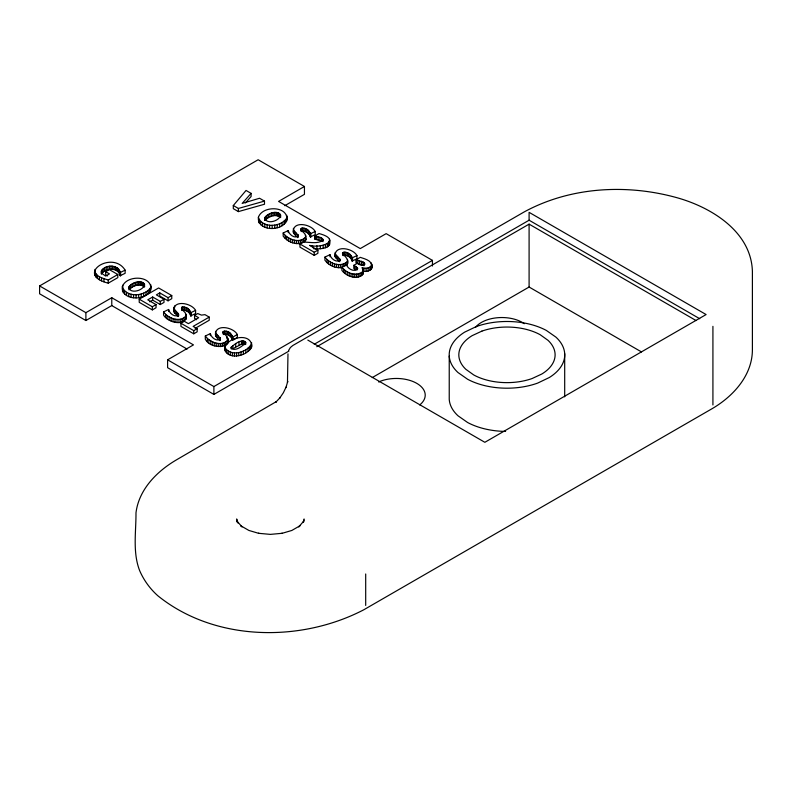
<?xml version="1.0" encoding="UTF-8"?>
<svg xmlns="http://www.w3.org/2000/svg" width="792" height="792" viewBox="0 0 792 792"><rect width="100%" height="100%" fill="white"/><g stroke="black" fill="none" stroke-linecap="round" stroke-linejoin="round"><path stroke-width="1.19" d="M245.698 342.342L245.688 342.857C242.411 345.975 235.412 352.044 230.987 348.054L230.997 347.53C234.284 344.401 241.263 338.332 245.698 342.342L245.698 344.431M144.669 284.585C143.441 290.446 130.71 294.406 128.621 287.565C130.878 282.091 144.57 278.289 144.669 286.684M280.714 215.167C279.497 221.017 266.765 224.977 264.667 218.137C266.934 212.662 280.625 208.86 280.714 217.255M356.083 259.736L364.072 262.538L364.072 265.686L356.083 262.885L356.083 259.736L360.251 257.341C364.34 258.786 370.438 260.004 371.834 264.766C370.557 268.547 365.201 268.745 361.954 267.736C362.637 268.547 364.152 270.854 362.32 272.022C355.766 276.646 346.49 273.052 341.906 267.28L346.589 265.112C348.143 269.052 354.499 272.517 357.727 268.686L357.39 267.716L353.796 265.33L353.796 268.468L356.143 269.854L356.143 266.716M341.906 267.28L341.906 270.418C346.163 276.467 359.083 281.031 363.251 273.181M314.78 235.996L319.018 233.551C341.768 239.55 322.641 248.906 309.672 245.381L317.899 250.133L317.899 253.272L314.236 255.39L299.96 247.154L299.96 244.005L303.138 242.174C309.474 241.847 317.117 244.332 322.73 240.431L323.007 239.58L321.473 237.857L314.78 235.996L314.78 239.144L321.473 240.996L321.473 237.857M313.642 248.738C318.206 249.252 332.541 248.945 328.819 241.392M224.918 347.45C227.74 337.085 251.292 332.195 251.747 346.114C248.856 356.459 225.433 361.35 224.918 347.45C230.749 357.41 248.252 352.361 251.747 342.976M224.918 350.589L225.017 346.203M190.733 315.86C192.09 310.83 186.556 305.781 181.764 307.286L181.764 310.424C185.457 309.217 189.882 312.177 190.733 315.86L195.594 313.543L195.594 310.405C191.416 302.653 171.894 299.317 173.903 311.84L178.061 316.553L178.061 313.414L173.903 308.702M173.903 311.84L173.814 310.395M237.343 334.501L232.907 337.065L232.907 340.213L237.343 337.649L237.343 334.501C233.165 326.75 213.642 323.423 215.652 335.947L218.186 339.154L218.186 336.006L215.652 332.798M215.652 335.947L215.563 334.501M310.345 236.937C311.711 231.917 306.167 226.868 301.386 228.363L301.386 231.511C305.068 230.294 309.494 233.264 310.345 236.937L315.216 234.63L315.216 231.482C311.028 223.73 291.505 220.404 293.525 232.927L296.06 236.135L296.06 232.987L293.525 229.779M293.525 232.927L293.426 231.482M352.093 261.043C353.46 256.024 347.926 250.975 343.134 252.47L343.134 255.618C346.817 254.4 351.252 257.36 352.093 261.043L356.964 258.737L356.964 255.588C352.777 247.837 333.264 244.51 335.273 257.034L339.431 261.746M335.273 257.034L335.184 255.588M303.663 521.997L304.078 518.948M107.564 275.923L105.673 274.844L105.673 271.696L109.316 269.597L117.81 274.497L117.81 277.645L108.247 283.16C74.161 274.606 112.533 249.539 125.136 270.171L125.136 273.319L120.136 275.695C118.523 267.211 105.484 267.577 101.475 273.943L101.475 270.795C105.999 263.102 122.225 265.023 120.136 275.695M94.733 274.052L95 272.527M101.307 273.864L101.475 270.795M223.522 334.531C227.205 333.313 231.63 336.283 232.482 339.956C234.046 334.907 227.512 329.046 222.988 331.848L222.869 332.373C239.887 347.084 211.563 351.757 205.306 339.154L205.306 336.006L210.375 333.6C211.118 337.57 216.652 341.827 220.423 339.243L220.285 338.105L218.186 336.006M301.386 228.363L301.089 230.036L304.801 233.779L305.851 236.64C300.277 244.164 287.783 239.63 283.18 232.987L288.238 230.581C288.991 234.551 294.525 238.808 298.287 236.224L298.148 235.085L296.06 232.987M343.134 252.47L342.481 253.46C345.302 256.578 349.876 260.499 346.906 265.142L347.599 260.746M150.549 290.803C154.133 275.21 126.393 274.319 122.334 286.744C120.928 302.435 151.975 301.079 150.925 286.169M286.605 221.374C290.189 205.781 262.449 204.9 258.39 217.315C256.984 233.006 288.031 231.65 286.981 216.741M363.954 268.211L363.954 271.359C367.914 272.052 373.507 269.726 371.834 264.766M178.061 313.414L178.675 315.137C174.903 317.721 169.369 313.464 168.617 309.494L163.558 311.909C168.171 318.542 180.655 323.077 186.229 315.562L185.189 312.692L181.477 308.959L181.764 307.286M163.558 311.909L163.558 315.048C167.429 322.473 186.169 327.254 186.229 315.562M205.306 336.006C209.92 342.649 222.413 347.183 227.977 339.659M303.574 239.095L303.574 242.233L305.851 239.788L305.712 235.283M303.158 521.987L303.98 519.988M288.625 350.43L290.387 347.52L292.793 345.52L524.235 211.9C570.616 186.684 627.205 183.734 677.516 197.861C711.681 207.544 751.172 231.739 752.4 271.31L752.4 349.925C752.261 376.071 732.422 397.178 710.889 409.385L363.736 609.81C300.366 642.728 214.632 641.609 157.846 595.772C150.035 588.812 143.758 580.18 139.62 570.557C132.541 552.212 136.105 531.976 135.986 512.84C138.897 489.169 157.311 470.913 177.091 459.489L276.418 401.554L275.695 402.296L280.18 397.574L279.814 397.96L283.338 392.792L286.051 387.149L285.902 387.664L287.753 381.417L287.466 382.407L287.981 353.856M122.334 286.744C126.096 297.901 144.698 296.683 150.549 287.664M258.39 217.315C262.142 228.472 280.744 227.264 286.605 218.236M303.653 521.265L298.683 526.898L299.93 525.789L291.842 530.452L281.665 533.452L282.279 533.293L270.379 534.382L258.469 533.293L259.083 533.452L248.906 530.452L240.817 525.789L242.065 526.898L237.095 521.265L238.016 522.987L236.768 519.988L237.085 521.997L236.679 518.948L236.679 521.374M144.372 283.892L144.372 287.041C140.016 282.714 132.403 285.823 128.967 289.872L128.967 286.734M280.427 214.464L280.427 217.612C276.071 213.295 268.458 216.404 265.013 220.443L265.013 217.305M251.104 193.377L242.174 203.415L259.558 198.257L264.488 201.099L264.488 204.247L238.392 211.603L233.303 208.662L233.303 205.524L246.045 190.456L251.104 193.377L251.104 196.515L245.421 202.91M335.273 253.885L339.897 259.182L340.045 260.33C336.273 262.914 330.739 258.657 329.987 254.687L324.928 257.093C329.62 263.518 340.134 267.518 346.906 262.003M244.857 341.431L244.857 344.579L241.402 344.263L232.848 348.688L232.848 345.54M187.1 349.074L111.771 305.583L85.892 320.522L39.6 293.792L39.6 285.932L258.152 159.746L304.445 186.476L304.445 194.337L284.783 205.692M94.733 270.913C95.961 276.893 103.326 278.358 108.247 280.012L117.81 274.497M120.136 272.547L125.136 270.171M39.6 285.932L85.892 312.662L111.771 297.723L193.466 344.886L167.597 359.825L167.597 367.686L213.889 394.416L288.882 351.123M304.445 186.476L278.576 201.415L360.271 248.589L386.149 233.65L432.442 260.38L432.442 265.993M164.003 299.267L160.301 301.405L152.668 297L147.767 299.831L156.044 304.613L156.044 307.761L152.341 309.9L139.214 302.316L139.214 299.168L158.628 287.961L171.765 295.545L171.765 298.683L168.062 300.821L159.776 296.04L159.776 292.901L156.37 294.862L164.003 299.267L164.003 302.415L160.301 304.554L152.668 300.148L149.728 301.851M139.214 299.168L152.341 306.752L156.044 304.613M159.776 292.901L168.062 297.683L171.765 295.545M310.345 233.798L315.216 231.482M190.733 312.711L195.594 310.405M195.149 328.383L209.227 320.255L209.227 317.107L193.139 326.393L197.149 328.71L197.149 331.848L193.753 333.808L180.922 326.403L180.922 323.255L184.308 321.295L188.407 323.661L198.673 317.731L194.575 315.374L194.575 318.513L196.624 319.701M194.575 315.374L197.743 313.543L201.445 315.107L204.97 314.652L209.227 317.107M299.96 244.005L314.236 252.242L317.899 250.133M180.922 323.255L193.753 330.66L197.149 328.71M352.093 257.905L356.964 255.588M353.796 265.33L357.212 263.35C359.34 264.716 362.993 266.597 364.954 264.082L364.072 262.538M167.597 359.825L213.889 386.555L432.442 260.38M314.236 344.263L529.096 220.216L699.712 318.721M316.76 346.728L529.096 224.146L696.089 320.562M372.25 377.586L529.096 287.031L641.49 351.925M378.764 382.051L380.596 381.15A28.888 16.681 0 0 1 417.285 383.655A28.888 16.681 0 0 1 419.701 404.94M233.303 205.524L238.392 208.454L264.488 201.099M283.18 232.987L283.18 236.135C287.348 241.768 295.198 245.124 302.059 242.946L302.059 239.808M324.928 257.093L324.928 260.241C328.789 265.478 335.669 268.577 342.144 267.518L342.144 264.37M307.821 340.105L484.843 442.302L706.108 314.553L529.096 212.345L529.096 220.216M105.673 271.696L109.444 273.874L105.633 276.071L102.119 273.626L101.307 271.765M371.834 267.914L371.171 263.003M286.981 219.889L286.793 215.266M347.599 263.894L347.46 259.39M305.712 238.432L305.851 239.788M227.977 342.807L227.839 338.303M186.229 318.701L186.09 314.196M712.919 326.344L712.919 404.959M564.696 353.628L564.696 396.861M529.096 224.146L529.096 287.031M449.232 356.053L449.232 399.297A57.767 33.353 0 0 0 458.023 415.8L467.627 422.512A57.767 33.353 0 0 0 505.593 431.422M371.666 263.865L371.587 268.765M370.953 266.419L370.953 269.567M369.953 267.142L369.953 270.29M368.161 267.904L368.161 271.042M366.092 268.26L366.092 271.408M365.696 573.982L365.696 605.425M363.251 270.032L363.201 273.824M363.082 261.875L363.082 265.023M362.904 271.349L362.904 274.497M362.776 268.825L362.776 270.923M362.32 272.022L362.32 275.171M361.449 261.132L361.449 264.28M361.38 272.676L361.38 275.824M359.895 273.388L359.895 276.527M359.568 260.548L359.568 263.687M358.261 273.874L358.261 277.012M357.885 260.192L357.885 263.34M357.39 267.716L357.39 269.815M356.519 274.121L356.519 277.269M356.489 259.974L356.489 263.112M354.717 274.131L354.717 277.269M354.628 265.805L354.628 268.953M352.876 273.903L352.876 277.042M352.529 258.152L352.529 261.291M351.747 256.717L351.747 259.855M351.024 255.47L351.024 258.618M351.044 273.458L351.044 276.606M349.916 254.282L349.916 257.43M349.173 272.755L349.173 275.903M348.46 253.252L348.46 256.4M347.361 261.38L347.361 264.528M347.223 252.648L347.223 255.786M347.223 271.755L347.223 274.903M345.797 252.232L345.797 255.38M345.332 263.192L345.332 265.29M345.203 270.488L345.203 273.626M344.391 252.133L344.391 255.281M343.807 263.904L343.807 266.003M343.708 252.242L343.708 255.38M343.708 269.29L343.708 272.438M342.599 252.935L342.599 255.034M340.342 264.597L340.342 267.736M339.897 259.182L339.897 261.281M339.431 258.598L339.431 260.697M338.392 264.568L338.392 267.716M337.808 257.093L337.808 260.231M336.382 264.3L336.382 267.448M336.273 255.549L336.273 258.687M335.184 252.44L335.115 256.281M334.402 263.786L334.402 266.934M332.432 263.033L332.432 266.181M330.482 262.033L330.482 265.181M329.987 254.687L329.987 256.786M329.868 240.184L329.799 244.273M329.541 239.224L329.541 242.372M329.343 242.025L329.343 245.173M328.522 242.887L328.522 246.035M328.502 260.766L328.502 263.904M327.314 243.718L327.314 246.856M326.997 259.528L326.997 262.667M325.413 244.579L325.413 247.728M323.136 245.193L323.136 248.341M323.007 239.58L323.007 241.669M322.582 238.699L322.582 240.798M320.344 245.56L320.344 248.708M319.889 237.155L319.889 240.293M318.077 236.65L318.077 239.798M316.909 245.688L316.909 248.837M316.335 236.353L316.335 239.491M315.157 236.214L315.157 239.362M314.236 252.242L314.236 255.39M312.553 245.56L312.553 247.658M310.781 234.046L310.781 237.194M309.999 232.61L309.999 235.759M309.266 231.373L309.266 234.511M308.167 230.175L308.167 233.323M306.712 229.155L306.712 232.294M305.613 237.273L305.613 240.421M305.464 228.541L305.464 231.69M305.158 237.897L305.158 241.035M304.049 228.126L304.049 231.274M302.643 228.027L302.643 231.175M301.95 228.136L301.95 231.284M300.851 228.829L300.851 230.927M300.396 240.273L300.396 243.411M298.594 240.491L298.594 243.639M298.148 235.085L298.148 237.174M297.683 234.501L297.683 237.64M296.644 240.461L296.644 243.609M294.634 240.194L294.634 243.342M294.525 231.442L294.525 234.581M293.426 228.334L293.357 232.175M292.644 239.679L292.644 242.827M290.684 238.927L290.684 242.075M288.733 237.927L288.733 241.075M288.238 230.581L288.238 232.68M286.744 236.66L286.744 239.808M285.665 219.691L285.665 222.829M285.249 235.422L285.249 238.56M284.15 221.097L284.15 224.245M282.081 222.483L282.081 225.621M279.883 213.85L279.883 216.998M279.695 223.671L279.695 226.819M279.13 213.325L279.13 216.464M278.2 212.87L278.2 216.018M277.18 212.563L277.18 215.711M277.25 224.542L277.25 227.69M276.022 212.405L276.022 215.553M274.735 225.086L274.735 228.235M274.636 212.414L274.636 215.553M273.21 212.602L273.21 215.751M272.161 225.304L272.161 228.452M271.656 213.008L271.656 216.157M270.003 213.642L270.003 216.79M269.597 225.195L269.597 228.334M268.3 214.523L268.3 217.661M267.151 224.75L267.151 227.898M266.746 215.513L266.746 218.661M265.676 216.434L265.676 219.582M264.805 223.978L264.805 227.126M264.667 218.137L264.667 220.235M262.558 222.879L262.558 226.027M260.647 221.582L260.647 224.72M259.321 220.216L259.321 223.364M258.568 218.8L258.568 221.938M251.628 344.223L251.628 347.371M250.965 345.49L250.965 348.638M249.757 346.787L249.757 349.935M248.035 348.124L248.035 351.272M245.837 349.51L245.837 352.658M245.421 341.857L245.421 343.956M244.114 341.114L244.114 344.253M243.372 350.816L243.372 353.965M243.292 340.956L243.292 344.094M242.392 340.956L242.392 344.094M241.402 341.124L241.402 344.263M241.025 351.826L241.025 354.964M238.956 342.015L238.956 345.154M238.758 352.519L238.758 355.667M238.392 208.454L238.392 211.603M236.57 352.905L236.57 356.044M235.729 343.708L235.729 346.846M234.442 352.955L234.442 356.093M232.353 352.668L232.353 355.816M232.135 335.63L232.135 338.778M231.403 334.392L231.403 337.531M231.294 346.955L231.294 349.054M230.304 333.194L230.304 336.343M230.294 352.034L230.294 355.182M228.839 332.175L228.839 335.313M228.225 351.034L228.225 354.182M227.74 340.293L227.74 343.441M227.601 331.561L227.601 334.709M227.284 340.916L227.284 344.055M226.938 336.798L226.938 338.887M226.492 349.846L226.492 352.994M226.175 331.145L226.175 334.293M225.71 342.114L225.71 345.253M225.403 348.658L225.403 351.806M224.77 331.046L224.77 334.194M224.185 342.827L224.185 345.965M224.087 331.155L224.087 334.303M223.522 331.383L223.522 333.482M222.988 331.848L222.988 333.947M222.532 343.292L222.532 346.431M220.72 343.51L220.72 346.658M220.285 338.105L220.285 340.194M219.81 337.521L219.81 340.659M218.78 343.481L218.78 346.629M216.77 343.213L216.77 346.361M216.661 334.462L216.661 337.6M215.563 331.353L215.493 335.194M214.78 342.698L214.78 345.847M213.889 386.555L213.889 394.416M212.81 341.946L212.81 345.094M210.87 340.946L210.87 344.094M210.375 333.6L210.375 335.699M208.88 339.679L208.88 342.827M207.375 338.441L207.375 341.58M193.753 330.66L193.753 333.808M191.159 312.959L191.159 316.107M190.377 311.523L190.377 314.672M189.654 310.286L189.654 313.424M188.555 309.098L188.555 312.236M187.09 308.068L187.09 311.207M185.991 316.196L185.991 319.334M185.853 307.454L185.853 310.603M185.536 316.81L185.536 319.958M184.427 307.039L184.427 310.187M183.962 318.008L183.962 321.146M183.021 306.94L183.021 310.088M182.437 318.721L182.437 321.859M182.338 307.048L182.338 310.197M180.774 319.186L180.774 322.334M178.972 319.404L178.972 322.552M178.537 313.998L178.537 316.097M177.032 319.384L177.032 322.522M176.438 311.899L176.438 315.048M175.022 319.107L175.022 322.255M174.903 310.355L174.903 313.503M174.587 305.959L174.587 308.048M173.814 307.256L173.745 311.098M173.032 318.602L173.032 321.74M171.062 317.839L171.062 320.988M169.112 316.85L169.112 319.988M168.617 309.494L168.617 311.593M168.062 297.683L168.062 300.821M167.132 315.572L167.132 318.721M165.627 314.335L165.627 317.483M160.301 301.405L160.301 304.554M152.668 297L152.668 300.148M152.341 306.752L152.341 309.9M150.737 284.694L150.737 286.793M149.609 289.11L149.609 292.258M148.104 290.525L148.104 293.674M146.035 291.901L146.035 295.05M143.827 283.279L143.827 286.427M143.649 293.099L143.649 296.248M143.085 282.754L143.085 285.892M142.144 282.298L142.144 285.447M141.194 293.971L141.194 297.119M141.134 281.992L141.134 285.14M139.966 281.833L139.966 284.981M138.58 281.833L138.58 284.981M138.679 294.515L138.679 297.653M137.165 282.031L137.165 285.179M136.105 294.733L136.105 297.871M135.6 282.437L135.6 285.585M133.947 283.071L133.947 286.209M133.551 294.614L133.551 297.762M132.244 283.942L132.244 287.09M131.096 294.178L131.096 297.317M130.7 284.942L130.7 288.09M129.631 285.863L129.631 289.011M128.75 293.406L128.75 296.555M126.502 292.307L126.502 295.446M124.601 291.01L124.601 294.149M123.265 289.644L123.265 292.793M122.73 285.249L122.73 287.348M122.513 288.229L122.513 291.367M120.582 272.804L120.582 275.943M119.909 271.517L119.909 274.656M119.473 270.28L119.473 273.428M118.503 268.894L118.503 272.032M117.741 268.191L117.741 271.339M116.78 267.548L116.78 270.686M115.484 266.914L115.484 270.052M114.097 266.458L114.097 269.597M112.632 266.181L112.632 269.32M111.771 297.723L111.771 305.583M111.058 266.082L111.058 269.231M109.484 266.201L109.484 269.339M108.247 280.012L108.247 283.16M107.861 266.528L107.861 269.666M106.227 267.082L106.227 270.22M104.623 267.874L104.623 271.022M103.91 278.685L103.91 281.833M103.138 268.854L103.138 272.002M102.089 269.834L102.089 272.973M101.515 277.735L101.515 280.873M99.386 276.646L99.386 279.794M97.386 275.299L97.386 278.447M95.941 273.893L95.941 277.042M95 269.379L95.05 275.576M85.892 312.662L85.892 320.522M475.477 327.423A28.888 16.681 0 0 1 524.304 323.71M476.279 326.581L464.656 332.135A57.767 33.353 0 0 0 458.023 372.557L467.627 379.269A57.767 33.353 0 0 0 537.659 383.1L549.272 377.546A57.767 33.353 0 0 0 555.915 337.125L546.302 330.413A57.767 33.353 0 0 0 476.279 326.581M481.892 331.115L472.111 335.669A48.144 27.799 0 0 0 465.864 369.32L473.755 374.962A48.144 27.799 0 0 0 532.036 378.566L541.817 374.012A48.144 27.799 0 0 0 548.064 340.362L540.174 334.719A48.144 27.799 0 0 0 481.892 331.115"/></g></svg>
